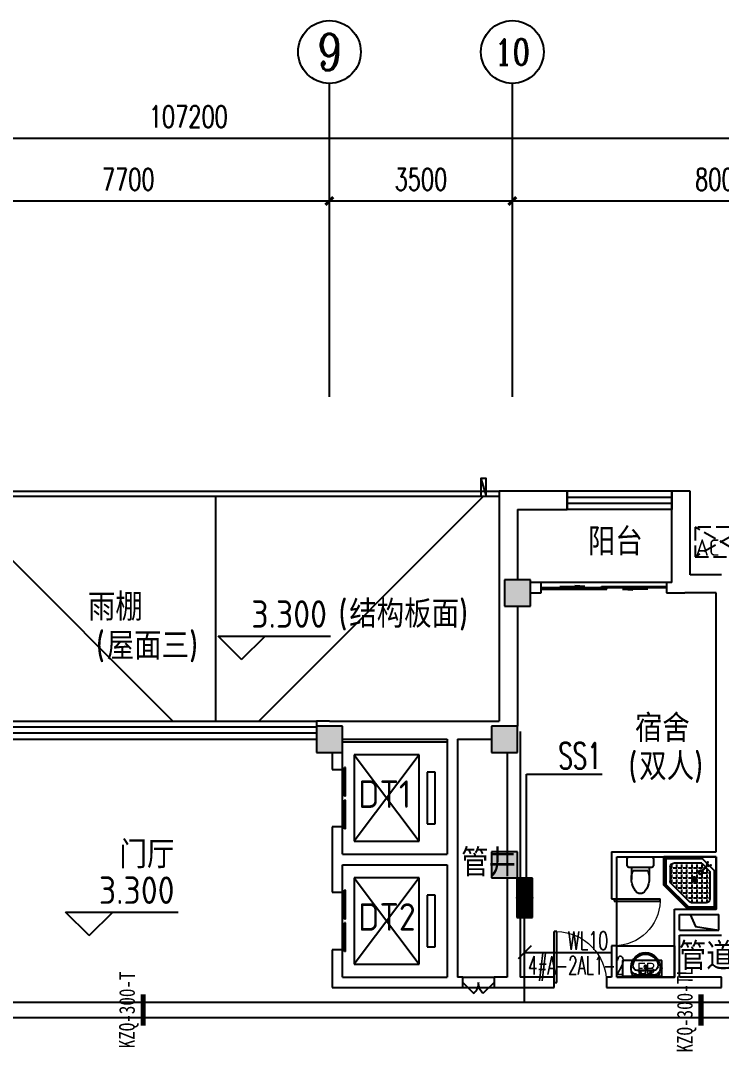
# Model space of a CAD drawing. Extents: x 1725663 to 4653551, y -550461 to 248782.
# Drawn here: x 2110640 to 2124050, y -178591 to -158871 of the extents above; entities that cross this region are included whole.
import ezdxf
from ezdxf.enums import TextEntityAlignment as Align

# ---------------------------------------------------------------- set-up
doc = ezdxf.new("R2010")
doc.units = 0
doc.header["$LTSCALE"] = 1000
doc.linetypes.add('DASH', pattern=[0.35, 0.25, -0.1])
for name, color, linetype in [('0-底图', 7, 'Continuous'), ('A-ANNO-IDEN-LEVL', 3, 'Continuous'), ('A-ANNO-TXT', 7, 'Continuous'), ('AXIS', 3, 'Continuous'), ('AXIS_TEXT', 7, 'Continuous'), ('CABLETRAY', 4, 'Continuous'), ('CLAYER', 7, 'Continuous'), ('COLUMN', 255, 'Continuous'), ('DIM-照明', 3, 'Continuous'), ('DIM-箱柜', 7, 'Continuous'), ('DOOR_FIRE', 4, 'Continuous'), ('EQUIP-箱柜', 3, 'Continuous'), ('EVTR', 2, 'Continuous'), ('PUB_HATCH', 8, 'Continuous'), ('PUB_TEXT', 7, 'Continuous'), ('TEL_TEXT', 7, 'Continuous'), ('WALL', 2, 'Continuous'), ('WINDOW', 4, 'Continuous'), ('WIRE-照明', 6, 'Continuous'), ('抗震支吊架', 2, 'Continuous'), ('水', 5, 'Continuous'), ('洁具', 213, 'Continuous'), ('看线', 30, 'Continuous'), ('空调外机', 211, 'Continuous')]:
    doc.layers.add(name, color=color, linetype=linetype)
doc.styles.add('_TCH_AXIS', font='COMPLEX', dxfattribs={"bigfont": 'GBCBIG'})
doc.styles.add('_TEL_DIM', font='SIMPLEX', dxfattribs={"width": 0.8, "height": 3.5, "bigfont": 'HZTXT'})
doc.styles.add('A_DIM_T3', font='SIMPLEX', dxfattribs={"width": 0.7, "bigfont": 'HZ'})
doc.styles.add('COMPLEX', font='COMPLEX')
doc.styles.add('kzcad', font='', dxfattribs={"width": 0.8})
doc.styles.get("Standard").update_dxf_attribs({"font": 'geniso.shx', "bigfont": 'hztxt.shx'})
doc.styles.get('kzcad').set_extended_font_data('SimSun')
doc.dimstyles.new('_TCH_ARCH&&150', dxfattribs={"dimtxt": 420, "dimasz": 150, "dimexe": 375, "dimexo": 450, "dimgap": 202.5, "dimtad": 1, "dimdec": 0, "dimzin": 0, "dimdsep": 46, "dimtxsty": 'A_DIM_T3', "dimblk": 'ARCHTICK', "dimcen": 0.09, "dimclrt": 7, "dimazin": 2, "dimtfac": 1, "dimtdec": 0, "dimtix": 1, "dimtmove": 2, "dimatfit": 3, "dimfxl": 150, "dimtolj": 1, "dimtzin": 0, "dimarcsym": 0})

# ---------------------------------------------------------------- blocks, each defined once
blk = doc.blocks.new('*X490')
at = {"color": 0}
for p, q in [((-250, 33), (-83, 200)), ((-250, 68), (-118, 200)), ((-250, 104), (-154, 200)), ((-250, 139), (-189, 200)), ((-250, 174), (-224, 200)), ((-247, 0), (-47, 200)), ((-212, 0), (-12, 200)), ((-177, 0), (23, 200)), ((-141, 0), (59, 200)), ((-106, 0), (94, 200)), ((-71, 0), (129, 200)), ((-35, 0), (165, 200)), ((0, 0), (200, 200)), ((35, 0), (235, 200)), ((71, 0), (250, 179)), ((106, 0), (250, 144)), ((141, 0), (250, 109)), ((177, 0), (250, 73)), ((212, 0), (250, 38)), ((247, 0), (250, 3))]:
    blk.add_line(p, q, dxfattribs=at)
blk = doc.blocks.new('$equip$00002943')
for p, q in [((-0.75, 0.6), (-0.75, 0)), ((0.75, 0.6), (-0.75, 0.6)), ((0.75, 0), (0.75, 0.6)), ((-0.75, 0), (0.75, 0))]:
    blk.add_line(p, q)
for points, const_width in [([(-0.75, 0.3), (0.75, 0.3)], 0.6), ([(-0.75, 0.6), (-0.75, 0), (0.75, 0), (0.75, 0.6), (-0.75, 0.6), (-0.75, 0)], 0.02)]:
    blk.add_lwpolyline(points, dxfattribs=dict(const_width=const_width))
for p in [(0, 0.6), (-0.75, 0.3), (0, 0), (0.75, 0.3)]:
    blk.add_point(p)
at = {"xscale": 0.00300000000061118, "yscale": 0.00300000000061118, "zscale": 0.00300000000061118}
blk.add_blockref('*X490', (0, 0), dxfattribs=at)
at = {"color": 7, "style": '_TEL_DIM', "flags": 1}
for tag in ['A', 'REMARK']:
    blk.add_attdef(tag, text='', height=0.00002, dxfattribs=at).set_placement((0, 0), align=Align.MIDDLE_CENTER)
blk = doc.blocks.new('$equip$00002908')
for p, q in [((0.75, 0.6), (-0.75, 0.6)), ((-0.75, 0.6), (-0.75, 0)), ((0.75, 0), (0.75, 0.6)), ((-0.75, 0), (0.75, 0))]:
    blk.add_line(p, q)
at = {"const_width": 0.04}
blk.add_lwpolyline([(-0.75, 0.6), (-0.75, 0), (0.75, 0), (0.75, 0.6), (-0.75, 0.6), (-0.75, 0)], dxfattribs=at)
for p in [(0, 0.6), (-0.75, 0.3), (0, 0), (0.75, 0.3)]:
    blk.add_point(p)
at = {"color": 7, "style": '_TEL_DIM'}
blk.add_attdef('$TEXT$', text='', height=0.4, dxfattribs=at).set_placement((0, 0.3), align=Align.MIDDLE_CENTER)
at = {"color": 7, "style": '_TEL_DIM', "flags": 1}
for tag in ['A', 'REMARK']:
    blk.add_attdef(tag, text='', height=0.00002, dxfattribs=at).set_placement((0, 0), align=Align.MIDDLE_CENTER)
blk = doc.blocks.new('_ArchTick')
at = {"color": 0, "linetype": 'ByBlock', "const_width": 0.4}
blk.add_lwpolyline([(-0.5, -0.5), (0.5, 0.5)], dxfattribs=at)
blk = doc.blocks.new('*D890')
at = {"layer": 'AXIS', "color": 0, "lineweight": -2, "transparency": 16777216}
for p, q in [((1497007, -84488), (1497007, -79613)), ((1604207, -84488), (1604207, -79613)), ((1497007, -79988), (1604207, -79988))]:
    blk.add_line(p, q, dxfattribs=at)
at = {"layer": 'Defpoints', "color": 0, "transparency": 16777216}
for p in [(1604207, -79988), (1497007, -84938), (1604207, -84938)]:
    blk.add_point(p, dxfattribs=at)
at = {"layer": 'AXIS', "color": 0, "lineweight": -2, "transparency": 16777216, "xscale": 150, "yscale": 150, "zscale": 150, "rotation": 180}
blk.add_blockref('_ArchTick', (1497007, -79988), dxfattribs=at)
at = {"layer": 'AXIS', "color": 0, "lineweight": -2, "transparency": 16777216, "xscale": 150, "yscale": 150, "zscale": 150}
blk.add_blockref('_ArchTick', (1604207, -79988), dxfattribs=at)
at = {"layer": 'AXIS', "color": 7, "transparency": 16777216, "insert": (1550607, -79575), "char_height": 420, "attachment_point": 5, "style": 'A_DIM_T3'}
blk.add_mtext('\\A1;107200', dxfattribs=at)
blk = doc.blocks.new('*D899')
at = {"layer": 'AXIS', "color": 0, "lineweight": -2, "transparency": 16777216}
for p, q in [((1545607, -84488), (1545607, -80813)), ((1553307, -84488), (1553307, -80813)), ((1545607, -81188), (1553307, -81188))]:
    blk.add_line(p, q, dxfattribs=at)
at = {"layer": 'Defpoints', "color": 0, "transparency": 16777216}
for p in [(1553307, -81188), (1545607, -84938), (1553307, -84938)]:
    blk.add_point(p, dxfattribs=at)
at = {"layer": 'AXIS', "color": 0, "lineweight": -2, "transparency": 16777216, "xscale": 150, "yscale": 150, "zscale": 150, "rotation": 180}
blk.add_blockref('_ArchTick', (1545607, -81188), dxfattribs=at)
at = {"layer": 'AXIS', "color": 0, "lineweight": -2, "transparency": 16777216, "xscale": 150, "yscale": 150, "zscale": 150}
blk.add_blockref('_ArchTick', (1553307, -81188), dxfattribs=at)
at = {"layer": 'AXIS', "color": 7, "transparency": 16777216, "insert": (1549457, -80775), "char_height": 420, "attachment_point": 5, "style": 'A_DIM_T3'}
blk.add_mtext('\\A1;7700', dxfattribs=at)
blk = doc.blocks.new('*D900')
at = {"layer": 'AXIS', "color": 0, "lineweight": -2, "transparency": 16777216}
for p, q in [((1553307, -84488), (1553307, -80813)), ((1556807, -84488), (1556807, -80813)), ((1553307, -81188), (1556807, -81188))]:
    blk.add_line(p, q, dxfattribs=at)
at = {"layer": 'Defpoints', "color": 0, "transparency": 16777216}
for p in [(1556807, -81188), (1553307, -84938), (1556807, -84938)]:
    blk.add_point(p, dxfattribs=at)
at = {"layer": 'AXIS', "color": 0, "lineweight": -2, "transparency": 16777216, "xscale": 150, "yscale": 150, "zscale": 150, "rotation": 180}
blk.add_blockref('_ArchTick', (1553307, -81188), dxfattribs=at)
at = {"layer": 'AXIS', "color": 0, "lineweight": -2, "transparency": 16777216, "xscale": 150, "yscale": 150, "zscale": 150}
blk.add_blockref('_ArchTick', (1556807, -81188), dxfattribs=at)
at = {"layer": 'AXIS', "color": 7, "transparency": 16777216, "insert": (1555057, -80775), "char_height": 420, "attachment_point": 5, "style": 'A_DIM_T3'}
blk.add_mtext('\\A1;3500', dxfattribs=at)
blk = doc.blocks.new('*D901')
at = {"layer": 'AXIS', "color": 0, "lineweight": -2, "transparency": 16777216}
for p, q in [((1556807, -84488), (1556807, -80813)), ((1564807, -84488), (1564807, -80813)), ((1556807, -81188), (1564807, -81188))]:
    blk.add_line(p, q, dxfattribs=at)
at = {"layer": 'Defpoints', "color": 0, "transparency": 16777216}
for p in [(1564807, -81188), (1556807, -84938), (1564807, -84938)]:
    blk.add_point(p, dxfattribs=at)
at = {"layer": 'AXIS', "color": 0, "lineweight": -2, "transparency": 16777216, "xscale": 150, "yscale": 150, "zscale": 150, "rotation": 180}
blk.add_blockref('_ArchTick', (1556807, -81188), dxfattribs=at)
at = {"layer": 'AXIS', "color": 0, "lineweight": -2, "transparency": 16777216, "xscale": 150, "yscale": 150, "zscale": 150}
blk.add_blockref('_ArchTick', (1564807, -81188), dxfattribs=at)
at = {"layer": 'AXIS', "color": 7, "transparency": 16777216, "insert": (1560807, -80775), "char_height": 420, "attachment_point": 5, "style": 'A_DIM_T3'}
blk.add_mtext('\\A1;8000', dxfattribs=at)
blk = doc.blocks.new('*D954')
at = {"layer": 'AXIS', "color": 0, "lineweight": -2, "transparency": 16777216}
for p, q in [((1497007, -84488), (1497007, -79613)), ((1604207, -84488), (1604207, -79613)), ((1497007, -79988), (1604207, -79988))]:
    blk.add_line(p, q, dxfattribs=at)
at = {"layer": 'Defpoints', "color": 0, "transparency": 16777216}
for p in [(1604207, -79988), (1497007, -84938), (1604207, -84938)]:
    blk.add_point(p, dxfattribs=at)
at = {"layer": 'AXIS', "color": 0, "lineweight": -2, "transparency": 16777216, "xscale": 150, "yscale": 150, "zscale": 150, "rotation": 180}
blk.add_blockref('_ArchTick', (1497007, -79988), dxfattribs=at)
at = {"layer": 'AXIS', "color": 0, "lineweight": -2, "transparency": 16777216, "xscale": 150, "yscale": 150, "zscale": 150}
blk.add_blockref('_ArchTick', (1604207, -79988), dxfattribs=at)
at = {"layer": 'AXIS', "color": 7, "transparency": 16777216, "insert": (1550607, -79575), "char_height": 420, "attachment_point": 5, "style": 'A_DIM_T3'}
blk.add_mtext('\\A1;107200', dxfattribs=at)
blk = doc.blocks.new('*D963')
at = {"layer": 'AXIS', "color": 0, "lineweight": -2, "transparency": 16777216}
for p, q in [((1545607, -84488), (1545607, -80813)), ((1553307, -84488), (1553307, -80813)), ((1545607, -81188), (1553307, -81188))]:
    blk.add_line(p, q, dxfattribs=at)
at = {"layer": 'Defpoints', "color": 0, "transparency": 16777216}
for p in [(1553307, -81188), (1545607, -84938), (1553307, -84938)]:
    blk.add_point(p, dxfattribs=at)
at = {"layer": 'AXIS', "color": 0, "lineweight": -2, "transparency": 16777216, "xscale": 150, "yscale": 150, "zscale": 150, "rotation": 180}
blk.add_blockref('_ArchTick', (1545607, -81188), dxfattribs=at)
at = {"layer": 'AXIS', "color": 0, "lineweight": -2, "transparency": 16777216, "xscale": 150, "yscale": 150, "zscale": 150}
blk.add_blockref('_ArchTick', (1553307, -81188), dxfattribs=at)
at = {"layer": 'AXIS', "color": 7, "transparency": 16777216, "insert": (1549457, -80775), "char_height": 420, "attachment_point": 5, "style": 'A_DIM_T3'}
blk.add_mtext('\\A1;7700', dxfattribs=at)
blk = doc.blocks.new('*D964')
at = {"layer": 'AXIS', "color": 0, "lineweight": -2, "transparency": 16777216}
for p, q in [((1553307, -84488), (1553307, -80813)), ((1556807, -84488), (1556807, -80813)), ((1553307, -81188), (1556807, -81188))]:
    blk.add_line(p, q, dxfattribs=at)
at = {"layer": 'Defpoints', "color": 0, "transparency": 16777216}
for p in [(1556807, -81188), (1553307, -84938), (1556807, -84938)]:
    blk.add_point(p, dxfattribs=at)
at = {"layer": 'AXIS', "color": 0, "lineweight": -2, "transparency": 16777216, "xscale": 150, "yscale": 150, "zscale": 150, "rotation": 180}
blk.add_blockref('_ArchTick', (1553307, -81188), dxfattribs=at)
at = {"layer": 'AXIS', "color": 0, "lineweight": -2, "transparency": 16777216, "xscale": 150, "yscale": 150, "zscale": 150}
blk.add_blockref('_ArchTick', (1556807, -81188), dxfattribs=at)
at = {"layer": 'AXIS', "color": 7, "transparency": 16777216, "insert": (1555057, -80775), "char_height": 420, "attachment_point": 5, "style": 'A_DIM_T3'}
blk.add_mtext('\\A1;3500', dxfattribs=at)
blk = doc.blocks.new('*D965')
at = {"layer": 'AXIS', "color": 0, "lineweight": -2, "transparency": 16777216}
for p, q in [((1556807, -84488), (1556807, -80813)), ((1564807, -84488), (1564807, -80813)), ((1556807, -81188), (1564807, -81188))]:
    blk.add_line(p, q, dxfattribs=at)
at = {"layer": 'Defpoints', "color": 0, "transparency": 16777216}
for p in [(1564807, -81188), (1556807, -84938), (1564807, -84938)]:
    blk.add_point(p, dxfattribs=at)
at = {"layer": 'AXIS', "color": 0, "lineweight": -2, "transparency": 16777216, "xscale": 150, "yscale": 150, "zscale": 150, "rotation": 180}
blk.add_blockref('_ArchTick', (1556807, -81188), dxfattribs=at)
at = {"layer": 'AXIS', "color": 0, "lineweight": -2, "transparency": 16777216, "xscale": 150, "yscale": 150, "zscale": 150}
blk.add_blockref('_ArchTick', (1564807, -81188), dxfattribs=at)
at = {"layer": 'AXIS', "color": 7, "transparency": 16777216, "insert": (1560807, -80775), "char_height": 420, "attachment_point": 5, "style": 'A_DIM_T3'}
blk.add_mtext('\\A1;8000', dxfattribs=at)
blk = doc.blocks.new('_AXISO')
blk.add_circle((0, 0), 0.5)
at = {"layer": 'AXIS_TEXT', "style": 'COMPLEX', "width": 1.041667}
blk.add_attdef('A', text='', height=0.56, dxfattribs=at).set_placement((-0.25, -0.28), (0.25, -0.28), align=Align.FIT)
blk = doc.blocks.new('*D1018')
at = {"layer": 'AXIS', "color": 0, "lineweight": -2, "transparency": 16777216}
for p, q in [((1497007, -84488), (1497007, -79613)), ((1604207, -84488), (1604207, -79613)), ((1497007, -79988), (1604207, -79988))]:
    blk.add_line(p, q, dxfattribs=at)
at = {"layer": 'Defpoints', "color": 0, "transparency": 16777216}
for p in [(1604207, -79988), (1497007, -84938), (1604207, -84938)]:
    blk.add_point(p, dxfattribs=at)
at = {"layer": 'AXIS', "color": 0, "lineweight": -2, "transparency": 16777216, "xscale": 150, "yscale": 150, "zscale": 150, "rotation": 180}
blk.add_blockref('_ArchTick', (1497007, -79988), dxfattribs=at)
at = {"layer": 'AXIS', "color": 0, "lineweight": -2, "transparency": 16777216, "xscale": 150, "yscale": 150, "zscale": 150}
blk.add_blockref('_ArchTick', (1604207, -79988), dxfattribs=at)
at = {"layer": 'AXIS', "color": 7, "transparency": 16777216, "insert": (1550607, -79575), "char_height": 420, "attachment_point": 5, "style": 'A_DIM_T3'}
blk.add_mtext('\\A1;107200', dxfattribs=at)
blk = doc.blocks.new('*D1027')
at = {"layer": 'AXIS', "color": 0, "lineweight": -2, "transparency": 16777216}
for p, q in [((1545607, -84488), (1545607, -80813)), ((1553307, -84488), (1553307, -80813)), ((1545607, -81188), (1553307, -81188))]:
    blk.add_line(p, q, dxfattribs=at)
at = {"layer": 'Defpoints', "color": 0, "transparency": 16777216}
for p in [(1553307, -81188), (1545607, -84938), (1553307, -84938)]:
    blk.add_point(p, dxfattribs=at)
at = {"layer": 'AXIS', "color": 0, "lineweight": -2, "transparency": 16777216, "xscale": 150, "yscale": 150, "zscale": 150, "rotation": 180}
blk.add_blockref('_ArchTick', (1545607, -81188), dxfattribs=at)
at = {"layer": 'AXIS', "color": 0, "lineweight": -2, "transparency": 16777216, "xscale": 150, "yscale": 150, "zscale": 150}
blk.add_blockref('_ArchTick', (1553307, -81188), dxfattribs=at)
at = {"layer": 'AXIS', "color": 7, "transparency": 16777216, "insert": (1549457, -80775), "char_height": 420, "attachment_point": 5, "style": 'A_DIM_T3'}
blk.add_mtext('\\A1;7700', dxfattribs=at)
blk = doc.blocks.new('*D1028')
at = {"layer": 'AXIS', "color": 0, "lineweight": -2, "transparency": 16777216}
for p, q in [((1553307, -84488), (1553307, -80813)), ((1556807, -84488), (1556807, -80813)), ((1553307, -81188), (1556807, -81188))]:
    blk.add_line(p, q, dxfattribs=at)
at = {"layer": 'Defpoints', "color": 0, "transparency": 16777216}
for p in [(1556807, -81188), (1553307, -84938), (1556807, -84938)]:
    blk.add_point(p, dxfattribs=at)
at = {"layer": 'AXIS', "color": 0, "lineweight": -2, "transparency": 16777216, "xscale": 150, "yscale": 150, "zscale": 150, "rotation": 180}
blk.add_blockref('_ArchTick', (1553307, -81188), dxfattribs=at)
at = {"layer": 'AXIS', "color": 0, "lineweight": -2, "transparency": 16777216, "xscale": 150, "yscale": 150, "zscale": 150}
blk.add_blockref('_ArchTick', (1556807, -81188), dxfattribs=at)
at = {"layer": 'AXIS', "color": 7, "transparency": 16777216, "insert": (1555057, -80775), "char_height": 420, "attachment_point": 5, "style": 'A_DIM_T3'}
blk.add_mtext('\\A1;3500', dxfattribs=at)
blk = doc.blocks.new('*D1029')
at = {"layer": 'AXIS', "color": 0, "lineweight": -2, "transparency": 16777216}
for p, q in [((1556807, -84488), (1556807, -80813)), ((1564807, -84488), (1564807, -80813)), ((1556807, -81188), (1564807, -81188))]:
    blk.add_line(p, q, dxfattribs=at)
at = {"layer": 'Defpoints', "color": 0, "transparency": 16777216}
for p in [(1564807, -81188), (1556807, -84938), (1564807, -84938)]:
    blk.add_point(p, dxfattribs=at)
at = {"layer": 'AXIS', "color": 0, "lineweight": -2, "transparency": 16777216, "xscale": 150, "yscale": 150, "zscale": 150, "rotation": 180}
blk.add_blockref('_ArchTick', (1556807, -81188), dxfattribs=at)
at = {"layer": 'AXIS', "color": 0, "lineweight": -2, "transparency": 16777216, "xscale": 150, "yscale": 150, "zscale": 150}
blk.add_blockref('_ArchTick', (1564807, -81188), dxfattribs=at)
at = {"layer": 'AXIS', "color": 7, "transparency": 16777216, "insert": (1560807, -80775), "char_height": 420, "attachment_point": 5, "style": 'A_DIM_T3'}
blk.add_mtext('\\A1;8000', dxfattribs=at)
blk = doc.blocks.new('1F平面-CAD导入_dwg_Drawing4_t3_dwg_$plan$00001613-474159-1F-927810-1F')
at = {"layer": '洁具'}
for p, q in [((-30, 250), (-170, 250)), ((-200, 170), (-430, 170)), ((-260, -140), (-260, 140)), ((-200, -170), (-200, -220)), ((-170, -250), (-30, -250))]:
    blk.add_line(p, q, dxfattribs=at)
for points in [[(-200, 220), (-200, 170), (-200, -170), (-430, -170)], [(0, -220), (0, 220)]]:
    blk.add_lwpolyline(points, dxfattribs=at)
for centre, radius, start, end in [((-170, 220), 30, 90, 180), ((-30, 220), 30, 0, 90), ((-590, 0), 110, 123.4509, 236.5491), ((-413, -227), 398, 67.4505, 126.6381), ((-413, 227), 398, 233.3619, 292.5495), ((-170, -220), 30, 180, 270), ((-30, -220), 30, 270, 0)]:
    blk.add_arc(centre, radius, start, end, dxfattribs=at)
blk = doc.blocks.new('$lvtry$00000169')
at = {"color": 0}
for p, q in [((259, -36), (259, 0)), ((259, -36), (36, -259)), ((276, -120), (120, -276)), ((144, -151), (291, -298)), ((151, -144), (298, -291)), ((259, -24), (976, -24)), ((259, -36), (964, -36)), ((270, -213), (270, -143)), ((276, -120), (808, -120)), ((366, -213), (366, -143)), ((462, -213), (462, -143)), ((558, -213), (558, -143)), ((655, -213), (655, -143)), ((751, -213), (751, -143)), ((847, -213), (847, -143)), ((880, -192), (880, -460)), ((964, -36), (976, -24)), ((964, -36), (964, -525)), ((976, -24), (976, -530)), ((36, -259), (0, -259)), ((24, -259), (24, -976)), ((36, -259), (36, -964)), ((120, -276), (120, -808)), ((120, -309), (147, -309)), ((173, -309), (173, -239)), ((173, -309), (243, -309)), ((173, -405), (173, -335)), ((183, -213), (205, -213)), ((220, -213), (243, -213)), ((270, -213), (340, -213)), ((270, -263), (270, -239)), ((270, -405), (270, -335)), ((334, -309), (340, -309)), ((366, -213), (436, -213)), ((366, -309), (366, -239)), ((366, -309), (436, -309)), ((366, -405), (366, -335)), ((462, -213), (532, -213)), ((462, -309), (462, -239)), ((462, -309), (532, -309)), ((462, -405), (462, -335)), ((558, -213), (628, -213)), ((558, -309), (558, -239)), ((558, -309), (628, -309)), ((558, -405), (558, -335)), ((655, -213), (725, -213)), ((655, -309), (655, -239)), ((655, -309), (725, -309)), ((655, -405), (655, -335)), ((751, -213), (821, -213)), ((751, -309), (751, -239)), ((751, -309), (821, -309)), ((751, -405), (751, -335)), ((847, -213), (880, -213)), ((847, -309), (847, -239)), ((847, -309), (880, -309)), ((847, -405), (847, -335)), ((120, -405), (147, -405)), ((120, -501), (147, -501)), ((173, -405), (243, -405)), ((173, -501), (173, -431)), ((173, -501), (243, -501)), ((173, -598), (173, -528)), ((270, -405), (340, -405)), ((270, -501), (270, -431)), ((270, -501), (340, -501)), ((270, -598), (270, -528)), ((366, -405), (379, -405)), ((366, -501), (366, -431)), ((366, -501), (436, -501)), ((366, -598), (366, -528)), ((462, -405), (532, -405)), ((462, -501), (462, -431)), ((462, -501), (532, -501)), ((462, -598), (462, -528)), ((859, -511), (511, -859)), ((964, -525), (525, -964)), ((976, -530), (530, -976)), ((558, -405), (628, -405)), ((558, -501), (558, -431)), ((558, -501), (628, -501)), ((558, -598), (558, -528)), ((655, -405), (725, -405)), ((655, -501), (655, -431)), ((655, -501), (725, -501)), ((655, -598), (655, -528)), ((751, -405), (821, -405)), ((751, -501), (751, -431)), ((751, -501), (821, -501)), ((751, -598), (751, -528)), ((847, -405), (880, -405)), ((847, -501), (847, -431)), ((847, -501), (867, -501)), ((964, -525), (976, -530)), ((120, -598), (147, -598)), ((120, -694), (147, -694)), ((173, -598), (243, -598)), ((173, -694), (173, -624)), ((173, -694), (243, -694)), ((173, -790), (173, -720)), ((270, -598), (340, -598)), ((270, -694), (270, -624)), ((270, -694), (340, -694)), ((270, -790), (270, -720)), ((366, -598), (436, -598)), ((366, -694), (366, -624)), ((366, -694), (436, -694)), ((366, -790), (366, -720)), ((462, -598), (532, -598)), ((462, -694), (462, -624)), ((462, -694), (532, -694)), ((462, -790), (462, -720)), ((558, -598), (628, -598)), ((558, -694), (558, -624)), ((558, -694), (628, -694)), ((558, -790), (558, -720)), ((655, -598), (725, -598)), ((655, -694), (655, -624)), ((655, -694), (676, -694)), ((751, -598), (773, -598)), ((36, -964), (24, -976)), ((24, -976), (530, -976)), ((36, -964), (525, -964)), ((120, -790), (147, -790)), ((173, -790), (243, -790)), ((173, -878), (173, -816)), ((192, -880), (460, -880)), ((270, -790), (340, -790)), ((270, -880), (270, -816)), ((366, -790), (436, -790)), ((366, -880), (366, -816)), ((462, -790), (532, -790)), ((462, -880), (462, -816)), ((525, -964), (530, -976)), ((558, -790), (580, -790))]:
    blk.add_line(p, q, dxfattribs=at)
blk.add_lwpolyline([(0, 0), (0, -1000), (540, -1000), (1000, -540), (1000, 0)], close=True)
for points in [[(0, 0), (0, -1000)], [(0, 0), (1000, 0)], [(1000, 0), (1000, -540)], [(136, -190), (148, -178), (132, -162), (121, -174)], [(190, -136), (178, -148), (162, -132), (174, -121)], [(1000, -540), (540, -1000)], [(0, -1000), (540, -1000)]]:
    blk.add_lwpolyline(points, close=True, dxfattribs=at)
for radius in [43.8, 31.1]:
    blk.add_circle((416, -428), radius, dxfattribs=at)
for centre, radius, start, end in [((808, -192), 72, 0, 90), ((296, -296), 40.6, 142.583, 128.4197), ((296, -296), 28.6, 145.828, 125.6599), ((808, -460), 72, 315, 0), ((192, -808), 72, 180, 270), ((460, -808), 72, 270, 315)]:
    blk.add_arc(centre, radius, start, end, dxfattribs=at)
for p in [(103, -156, 0), (156, -102, 0), (416, -428, 0)]:
    blk.add_point(p, dxfattribs=at)
blk = doc.blocks.new('$lvtry$00000178')
at = {"color": 0}
for p, q in [((-238, 0), (238, 0)), ((-214, -36), (-272, -91)), ((-180, -23), (180, -23)), ((-142, -105), (140, -105)), ((140, -105), (-142, -105)), ((216, -37), (268, -91))]:
    blk.add_line(p, q, dxfattribs=at)
blk.add_lwpolyline([(-104, -430, 0.224698), (110, -425, 0.348046), (269, -79), (239, 0), (-241, 0), (-271, -79, 0.356844)], format="xyb", close=True, dxfattribs=at)
for centre, radius in [((-100, -65), 16.3), ((1, -172), 31.6), ((100, -65), 16.3)]:
    blk.add_circle(centre, radius, dxfattribs=at)
at = {"color": 0, "lineweight": 13}
blk.add_circle((1, -172), 23, dxfattribs=at)
at = {"color": 0}
for centre, radius, start, end in [((-142, -205), 100, 90, 190.5602), ((-180, -73), 50, 90, 133.181), ((140, -205), 100, 349.4398, 90), ((180, -73), 50, 44.5607, 90), ((-1, -179), 243, 190.5602, 349.4398)]:
    blk.add_arc(centre, radius, start, end, dxfattribs=at)
for p in [(0, -65), (1, -172)]:
    blk.add_point(p, dxfattribs=at)
blk = doc.blocks.new('A$C70365C93')
at = {"layer": '洁具'}
blk.add_lwpolyline([(-1900, 2300), (-1900, 1700), (-800, 1700), (-800, 2300)], close=True, dxfattribs=at)
blk.add_blockref('$lvtry$00000178', (-1350, 2280), dxfattribs=at)
at = {"layer": '洁具', "rotation": 180}
blk.add_blockref('$lvtry$00000169', (0, 0), dxfattribs=at)
at = {"layer": '洁具', "extrusion": (0, 0, -1), "xscale": -1, "zscale": -1, "rotation": 90}
blk.add_blockref('1F平面-CAD导入_dwg_Drawing4_t3_dwg_$plan$00001613-474159-1F-927810-1F', (1450, 0), dxfattribs=at)
blk = doc.blocks.new('A$Cf5a72a1b')
at = {"layer": '空调外机', "linetype": 'DASH'}
for p, q in [((1000, 563), (0, 0)), ((1000, 0), (0, 563))]:
    blk.add_line(p, q, dxfattribs=at)
blk.add_lwpolyline([(1000, 563), (0, 563), (0, 0), (1000, 0)], close=True, dxfattribs=at)
at = {"layer": 'PUB_TEXT'}
blk.add_text('AC', height=315, dxfattribs=at).set_placement((5, 18))
blk = doc.blocks.new('$WINLIB2D$00000001')
at = {"color": 0}
for points in [[(-0.5, 0.5), (-0.5, -0.5)], [(-0.5, 0.5), (0.5, 0.5)], [(0.5, -0.5), (0.5, 0.5)], [(0.5, 0.1667), (-0.5, 0.1667)], [(0.5, -0.1667), (-0.5, -0.1667)], [(-0.5, -0.5), (0.5, -0.5)]]:
    blk.add_lwpolyline(points, dxfattribs=at)
blk = doc.blocks.new('$DorLib2D$00000131')
at = {"color": 0, "linetype": 'Continuous'}
for p, q in [((0.15, 0.125), (0.2319, 0.1973)), ((0.2319, 0.1973), (0.2319, 0.125)), ((-0.5, 0.125), (-0.5, 0)), ((0.0192, 0.125), (-0.5, 0.125)), ((0.0192, 0), (0.0192, 0.125)), ((0.35, 0.125), (0.15, 0.125)), ((-0.5, 0), (0.0192, 0)), ((-0.024, 0), (0.5, 0)), ((-0.024, -0.125), (-0.024, 0)), ((0.5, 0), (0.5, -0.125)), ((-0.35, -0.125), (-0.15, -0.125)), ((-0.2319, -0.1973), (-0.2319, -0.125)), ((-0.15, -0.125), (-0.2319, -0.1973)), ((0.5, -0.125), (-0.024, -0.125))]:
    blk.add_line(p, q, dxfattribs=at)
blk = doc.blocks.new('$DorLib2D$00000116')
at = {"color": 0}
for p, q in [((-0.5, 0), (-0.146, 0.354)), ((0.5, 0), (0.146, 0.354))]:
    blk.add_line(p, q, dxfattribs=at)
for centre, start, end in [((-0.5, 0), 0, 45), ((0.5, 0), 135, 180)]:
    blk.add_arc(centre, 0.5, start, end, dxfattribs=at)
blk = doc.blocks.new('$DORLIB2D$00000127')
at = {"color": 0}
for points in [[(-0.533, 0.795), (-0.533, 0.69)], [(-0.033, 0.795), (-0.533, 0.795)], [(-0.033, 0.795), (-0.033, 0.69)], [(0.533, 0.795), (0.033, 0.795)], [(0.033, 0.795), (0.033, 0.69)], [(0.533, 0.795), (0.533, 0.69)], [(-0.033, 0.69), (-0.533, 0.69)], [(0.533, 0.69), (0.033, 0.69)], [(0.5, 0.5), (-0.5, 0.5)]]:
    blk.add_lwpolyline(points, dxfattribs=at)
blk = doc.blocks.new('$DorLib2D$00000001')
for p, q in [((0.45, 0.975), (0.5, 0.975)), ((0.45, 0), (0.45, 0.975)), ((0.5, 0), (0.5, 0.975)), ((0.5, 0), (0.45, 0))]:
    blk.add_line(p, q)
at = {"lineweight": 13}
blk.add_arc((0.475, 0), 0.975, 91.4693, 180, dxfattribs=at)
blk = doc.blocks.new('ghgd')
at = {"layer": 'PUB_HATCH'}
for points in [[(1556657, -88437.8), (1556657, -88937.8), (1557157, -88937.8), (1557157, -88437.8)], [(1553057, -91237.8), (1553057, -91737.8), (1553557, -91737.8), (1553557, -91237.8)], [(1556407, -91237.8), (1556407, -91737.8), (1556907, -91737.8), (1556907, -91237.8)], [(1556407, -93637.8), (1556407, -94137.8), (1556907, -94137.8), (1556907, -93637.8)]]:
    blk.add_hatch(color=256, dxfattribs=at).paths.add_polyline_path(points)
for p, q in [((1550307, -91137.8), (1546007, -86837.8)), ((1551957, -91137.8), (1556257, -86837.8)), ((1553557, -91537.8), (1555557, -91537.8))]:
    blk.add_line(p, q)
for points in [[(1551132, -91137.8), (1551132, -86837.8)], [(1560207, -94837.8), (1560310.6, -95068), (1560757, -95137.8)]]:
    blk.add_lwpolyline(points)
at = {"layer": 'A-ANNO-IDEN-LEVL'}
for p, q in [((1551625.6, -89961.2), (1551175.6, -89511.2)), ((1551175.6, -89511.2), (1553326.6, -89511.2)), ((1551625.6, -89961.2), (1552075.6, -89511.2)), ((1548709, -95244.2), (1548259, -94794.2)), ((1548259, -94794.2), (1550409.9, -94794.2)), ((1548709, -95244.2), (1549159, -94794.2))]:
    blk.add_line(p, q, dxfattribs=at)
at = {"layer": 'AXIS'}
for p, q in [((1553307, -84937.8), (1553307, -78937.8)), ((1556807, -84937.8), (1556807, -78937.8))]:
    blk.add_line(p, q, dxfattribs=at)
at = {"layer": 'COLUMN'}
for p, q in [((1556657, -88437.8), (1556657, -88937.8)), ((1557157, -88437.8), (1556657, -88437.8)), ((1557157, -88937.8), (1557157, -88437.8)), ((1556657, -88937.8), (1557157, -88937.8)), ((1553057, -91237.8), (1553057, -91737.8)), ((1553557, -91237.8), (1553057, -91237.8)), ((1553557, -91737.8), (1553557, -91237.8)), ((1556407, -91237.8), (1556407, -91737.8)), ((1556907, -91237.8), (1556407, -91237.8)), ((1556907, -91737.8), (1556907, -91237.8)), ((1553057, -91737.8), (1553557, -91737.8)), ((1556407, -91737.8), (1556907, -91737.8)), ((1556407, -93637.8), (1556407, -94137.8)), ((1556907, -93637.8), (1556407, -93637.8)), ((1556907, -94137.8), (1556907, -93637.8)), ((1556407, -94137.8), (1556907, -94137.8))]:
    blk.add_line(p, q, dxfattribs=at)
at = {"layer": 'DOOR_FIRE'}
for p, q in [((1555857, -96037.8), (1556457, -96037.8)), ((1555857, -96237.8), (1556457, -96237.8))]:
    blk.add_line(p, q, dxfattribs=at)
at = {"layer": 'EVTR'}
for p, q in [((1553782, -91787.8), (1555022, -93437.8)), ((1555022, -91787.8), (1553782, -93437.8)), ((1553782, -91787.8), (1553782, -93437.8)), ((1555022, -91787.8), (1553782, -91787.8)), ((1555022, -93437.8), (1555022, -91787.8)), ((1555177, -92117.8), (1555177, -93107.8)), ((1555332, -92117.8), (1555177, -92117.8)), ((1555332, -93107.8), (1555332, -92117.8)), ((1555177, -93107.8), (1555332, -93107.8)), ((1553782, -93437.8), (1555022, -93437.8)), ((1553782, -94137.8), (1555022, -95787.8)), ((1555022, -94137.8), (1553782, -95787.8)), ((1553782, -94137.8), (1553782, -95787.8)), ((1555022, -94137.8), (1553782, -94137.8)), ((1555022, -95787.8), (1555022, -94137.8)), ((1555177, -94467.8), (1555177, -95457.8)), ((1555332, -94467.8), (1555177, -94467.8)), ((1555332, -95457.8), (1555332, -94467.8)), ((1555177, -95457.8), (1555332, -95457.8)), ((1553782, -95787.8), (1555022, -95787.8))]:
    blk.add_line(p, q, dxfattribs=at)
at = {"layer": 'WALL'}
for p, q in [((1557857, -86737.8), (1556557, -86737.8)), ((1556557, -86737.8), (1556557, -88687.8)), ((1557857, -87087.8), (1557857, -86737.8)), ((1560207, -86737.8), (1559857, -86737.8)), ((1559857, -86737.8), (1559857, -87087.8)), ((1560207, -88337.8), (1560207, -86737.8)), ((1556907, -87087.8), (1557857, -87087.8)), ((1556907, -87087.8), (1556907, -88437.8)), ((1559857, -88487.8), (1559857, -87087.8)), ((1560807, -88337.8), (1560207, -88337.8)), ((1557357, -88487.8), (1557157, -88487.8)), ((1557357, -88687.8), (1557357, -88487.8)), ((1559857, -88487.8), (1559757, -88487.8)), ((1559757, -88487.8), (1559757, -88687.8)), ((1556557, -88687.8), (1556557, -91137.8)), ((1557157, -88687.8), (1557357, -88687.8)), ((1559757, -88687.8), (1560107, -88687.8)), ((1560707, -88687.8), (1560107, -88687.8)), ((1560707, -93637.8), (1560707, -88687.8)), ((1556907, -88937.8), (1556907, -91237.8)), ((1553307, -91137.8), (1553057, -91137.8)), ((1553057, -91137.8), (1553057, -91237.8)), ((1553307, -91137.8), (1555657, -91137.8)), ((1555657, -91137.8), (1556557, -91137.8)), ((1553557, -91487.8), (1555557, -91487.8)), ((1555557, -91487.8), (1555557, -93687.8)), ((1555757, -91487.8), (1556407, -91487.8)), ((1555757, -91487.8), (1555757, -93787.8)), ((1556957, -91337.8), (1556957, -93887.8)), ((1553357, -91737.8), (1553357, -92062.8)), ((1553557, -92062.8), (1553557, -91737.8)), ((1556707, -91737.8), (1556707, -93637.8)), ((1553357, -92062.8), (1553557, -92062.8)), ((1553557, -93162.8), (1553357, -93162.8)), ((1553357, -93162.8), (1553357, -93787.8)), ((1553557, -93687.8), (1553557, -93162.8)), ((1558707, -93637.8), (1560707, -93637.8)), ((1558707, -93637.8), (1558707, -94537.8)), ((1553357, -93787.8), (1553357, -94412.8)), ((1553557, -93687.8), (1555557, -93687.8)), ((1555757, -93787.8), (1555757, -96037.8)), ((1558807, -93737.8), (1560707, -93737.8)), ((1558807, -94537.8), (1558807, -93737.8)), ((1560707, -94737.8), (1560707, -93737.8)), ((1553557, -94412.8), (1553557, -93887.8)), ((1553557, -93887.8), (1555557, -93887.8)), ((1555557, -93887.8), (1555557, -96037.8)), ((1556957, -93887.8), (1556957, -96037.8)), ((1556707, -94137.8), (1556707, -96037.8)), ((1553357, -94412.8), (1553557, -94412.8)), ((1558707, -94537.8), (1558807, -94537.8)), ((1559907, -94737.8), (1560707, -94737.8)), ((1559907, -95237.8), (1559907, -94737.8)), ((1560007, -94837.8), (1560757, -94837.8)), ((1560007, -95137.8), (1560007, -94837.8)), ((1560757, -95137.8), (1560757, -94837.8)), ((1559907, -96037.8), (1559907, -95237.8)), ((1560007, -95137.8), (1560757, -95137.8)), ((1560007, -95237.8), (1560807, -95237.8)), ((1560007, -96037.8), (1560007, -95237.8)), ((1558807, -95437.8), (1558707, -95437.8)), ((1558707, -95437.8), (1558707, -96037.8)), ((1558807, -96037.8), (1558807, -95437.8)), ((1553557, -95512.8), (1553357, -95512.8)), ((1553357, -95512.8), (1553357, -96237.8)), ((1553557, -96037.8), (1553557, -95512.8)), ((1553557, -96037.8), (1555557, -96037.8)), ((1555857, -96037.8), (1555757, -96037.8)), ((1555857, -96237.8), (1555857, -96037.8)), ((1556707, -96037.8), (1556457, -96037.8)), ((1556457, -96037.8), (1556457, -96237.8)), ((1557607, -96037.8), (1556957, -96037.8)), ((1557607, -96237.8), (1557607, -96037.8)), ((1558707, -96037.8), (1558607, -96037.8)), ((1558607, -96037.8), (1558607, -96237.8)), ((1558807, -96037.8), (1559907, -96037.8)), ((1560807, -96037.8), (1560007, -96037.8)), ((1560807, -96237.8), (1560807, -96037.8)), ((1553357, -96237.8), (1555657, -96237.8)), ((1555657, -96237.8), (1555857, -96237.8)), ((1556457, -96237.8), (1556807, -96237.8)), ((1556807, -96237.8), (1557607, -96237.8)), ((1558607, -96237.8), (1558707, -96237.8)), ((1558707, -96237.8), (1559907, -96237.8)), ((1559907, -96237.8), (1560807, -96237.8))]:
    blk.add_line(p, q, dxfattribs=at)
at = {"layer": 'WINDOW'}
for p, q in [((1559757, -88487.8), (1557357, -88487.8)), ((1558807, -95437.8), (1558807, -94537.8))]:
    blk.add_line(p, q, dxfattribs=at)
at = {"layer": '水'}
blk.add_lwpolyline([(1556207, -86497.8), (1556207, -86737.8), (1556207, -86837.8), (1556307, -86837.8), (1556307, -86497.8), (1556207, -86497.8), (1556307, -86837.8)], dxfattribs=at)
at = {"layer": '看线'}
for points in [[(1545607, -91137.8), (1545607, -86737.8), (1556557, -86737.8)], [(1545707, -91137.8), (1545707, -86837.8), (1556557, -86837.8)]]:
    blk.add_lwpolyline(points, dxfattribs=at)
blk.add_blockref('A$Cf5a72a1b', (1560307.5, -87993.9))
at = {"xscale": -1, "rotation": 180}
blk.add_blockref('A$C70365C93', (1560707, -93737.8), dxfattribs=at)
at = {"layer": 'AXIS'}
ref = blk.add_blockref('_AXISO', (1553307, -78337.8), dxfattribs=dict(at, xscale=1200, yscale=1200, zscale=1200))
ref.add_attrib('A', '9', dxfattribs={"layer": 'AXIS_TEXT', "height": 698.9, "style": '_TCH_AXIS'}).set_placement((1553074, -78687.2), (1553540, -78687.2), align=Align.FIT)
ref = blk.add_blockref('_AXISO', (1556807, -78337.8), dxfattribs=dict(at, xscale=1200, yscale=1200, zscale=1200))
ref.add_attrib('A', '10', dxfattribs={"layer": 'AXIS_TEXT', "height": 492.67, "style": '_TCH_AXIS'}).set_placement((1556466.8, -78584.1), (1557147.2, -78584.1), align=Align.FIT)
at = {"layer": 'DOOR_FIRE', "xscale": 600, "yscale": -600, "zscale": 200}
blk.add_blockref('$DorLib2D$00000116', (1556157, -96137.8), dxfattribs=at)
at = {"layer": 'WINDOW'}
for name, p, xscale, yscale, zscale, rotation in [('$WINLIB2D$00000001', (1558857, -86912.8), 2000, 350, 2000, 180), ('$DorLib2D$00000131', (1558557, -88587.8), 2400, -200, 2400, 180), ('$DORLIB2D$00000127', (1553457, -92612.8), 1100, 200, 1100, 270), ('$DORLIB2D$00000127', (1553457, -94962.8), 1100, 200, 1100, 270), ('$DorLib2D$00000001', (1558757, -94987.8), 900, -900, 900, 90)]:
    blk.add_blockref(name, p, dxfattribs=dict(at, xscale=xscale, yscale=yscale, zscale=zscale, rotation=rotation))
for name, p, xscale, yscale, zscale in [('$WINLIB2D$00000001', (1549582, -91312.8), 6950.000000001397, -350, 6950.000000001397), ('$DorLib2D$00000001', (1558107, -96137.8), -1000, 1000, -1000)]:
    blk.add_blockref(name, p, dxfattribs=dict(at, xscale=xscale, yscale=yscale, zscale=zscale))
at = {"layer": 'A-ANNO-TXT', "color": 7}
for s, p in [('3.300', (1551811.2, -89353.7)), ('(', (1553476.6, -89353.7)), ('结构板面', (1553686.6, -89353.7)), (')', (1555786.6, -89353.7)), ('3.300', (1548894.5, -94636.7))]:
    blk.add_text(s, height=525, dxfattribs=at).set_placement(p)
at = {"layer": 'CLAYER'}
for s, p in [('管井', (1555827, -94109.7)), ('管道井', (1559992.3, -95900.8))]:
    blk.add_text(s, height=525, dxfattribs=at).set_placement(p)
at = {"layer": 'PUB_TEXT'}
for s, p in [('阳台', (1558252.3, -87969.7)), ('雨棚', (1548683.8, -89219.1)), ('(', (1548835.2, -89961.3)), ('屋面三', (1549045.2, -89961.3)), (')', (1550620.2, -89961.3)), ('宿舍', (1559152.3, -91537.5)), ('(', (1559024.6, -92270.1)), ('双人', (1559234.6, -92270.1)), (')', (1560284.6, -92270.1)), ('DT1', (1553858, -92798.8)), ('门厅', (1549290.4, -93955.4)), ('DT2', (1553858, -95148.8))]:
    blk.add_text(s, height=525, dxfattribs=at).set_placement(p)
at = {"layer": 'AXIS'}
for p1, p2, distance, picture, middle in [((1497007, -84937.8), (1604207, -84937.8), 4950, '*D890', (1550607, -79575.3)), ((1497007, -84937.8), (1604207, -84937.8), 4950, '*D954', (1550607, -79575.3)), ((1497007, -84937.8), (1604207, -84937.8), 4950, '*D1018', (1550607, -79575.3)), ((1545607, -84937.8), (1553307, -84937.8), 3750, '*D899', (1549457, -80775.3)), ((1545607, -84937.8), (1553307, -84937.8), 3750, '*D963', (1549457, -80775.3)), ((1545607, -84937.8), (1553307, -84937.8), 3750, '*D1027', (1549457, -80775.3)), ((1553307, -84937.8), (1556807, -84937.8), 3750, '*D900', (1555057, -80775.3)), ((1553307, -84937.8), (1556807, -84937.8), 3750, '*D964', (1555057, -80775.3)), ((1553307, -84937.8), (1556807, -84937.8), 3750, '*D1028', (1555057, -80775.3)), ((1556807, -84937.8), (1564807, -84937.8), 3750, '*D901', (1560807, -80775.3)), ((1556807, -84937.8), (1564807, -84937.8), 3750, '*D965', (1560807, -80775.3)), ((1556807, -84937.8), (1564807, -84937.8), 3750, '*D1029', (1560807, -80775.3))]:
    dim = blk.add_aligned_dim(p1=p1, p2=p2, distance=distance, dimstyle='_TCH_ARCH&&150', dxfattribs=at)
    dim.commit()
    dim.dimension.update_dxf_attribs({"geometry": picture, "text_midpoint": middle})

msp = doc.modelspace()

# ---------------------------------------------------------------- linework, layer by layer
at = {"layer": 'CABLETRAY'}
for p, q in [((2069691, -177648), (2156280, -177648)), ((2069691, -177648), (2156280, -177648)), ((2156280, -177948), (2069691, -177948)), ((2156280, -177948), (2069691, -177948))]:
    msp.add_line(p, q, dxfattribs=at)
at = {"layer": 'DIM-照明'}
msp.add_line((2120407, -176575), (2120160, -176822), dxfattribs=at)
msp.add_line((2120407, -176575), (2120160, -176822), dxfattribs=at)
for points in [[(2120284, -176699), (2121021, -176699)], [(2120284, -176699), (2121021, -176699)], [(2121021, -176699), (2121954, -176699)], [(2121021, -176699), (2121954, -176699)]]:
    msp.add_lwpolyline(points, dxfattribs=at)
at = {"layer": 'DIM-箱柜'}
for p, q in [((2120323, -175326), (2120323, -173285)), ((2120323, -173285), (2121766, -173285))]:
    msp.add_line(p, q, dxfattribs=at)
at = {"layer": 'WIRE-照明'}
msp.add_line((2120284, -177648), (2120284, -176029), dxfattribs=at)
at = {"layer": '抗震支吊架', "color": 2, "const_width": 100}
for points in [[(2112985, -178098), (2112985, -177498)], [(2123659, -178098), (2123659, -177498)]]:
    msp.add_lwpolyline(points, dxfattribs=at)

# ---------------------------------------------------------------- block references
at = {"layer": '0-底图'}
msp.add_blockref('ghgd', (563243, -81133), dxfattribs=at)
at = {"layer": 'EQUIP-箱柜', "xscale": 500, "yscale": 500, "zscale": 500, "rotation": 270}
msp.add_blockref('$equip$00002943', (2120134, -175654), dxfattribs=at)
at = {"layer": 'EQUIP-箱柜', "xscale": 500, "yscale": 500, "zscale": 500}
msp.add_blockref('$equip$00002908', (2122535, -177151), dxfattribs=at).add_auto_attribs({'$TEXT$': 'LEB'})

# ---------------------------------------------------------------- texts
at = {"layer": 'DIM-照明', "color": 7, "style": '_TEL_DIM', "width": 0.64}
msp.add_text('WL10', height=350, dxfattribs=at).set_placement((2121109, -176649))
msp.add_text('WL10', height=350, dxfattribs=at).set_placement((2121109, -176649))
at = {"layer": 'DIM-箱柜', "color": 7, "style": '_TEL_DIM', "width": 0.64}
msp.add_text('SS1', height=500, dxfattribs=at).set_placement((2120931, -173185))
msp.add_text('SS1', height=500, dxfattribs=at).set_placement((2120931, -173185))
at = {"layer": 'TEL_TEXT', "style": '_TEL_DIM', "width": 0.6}
msp.add_text('4#A-2AL1-2', height=350, dxfattribs=at).set_placement((2120353, -177122))
at = {"layer": '抗震支吊架', "color": 2, "style": 'kzcad', "width": 0.8}
for s, p in [('KZQ-300-T', (2112825, -177798)), ('KZQ-300-TL', (2123499, -177798))]:
    msp.add_text(s, height=300, rotation=89.8854, dxfattribs=at).set_placement(p, align=Align.CENTER)

doc.saveas('drawing.dxf')
